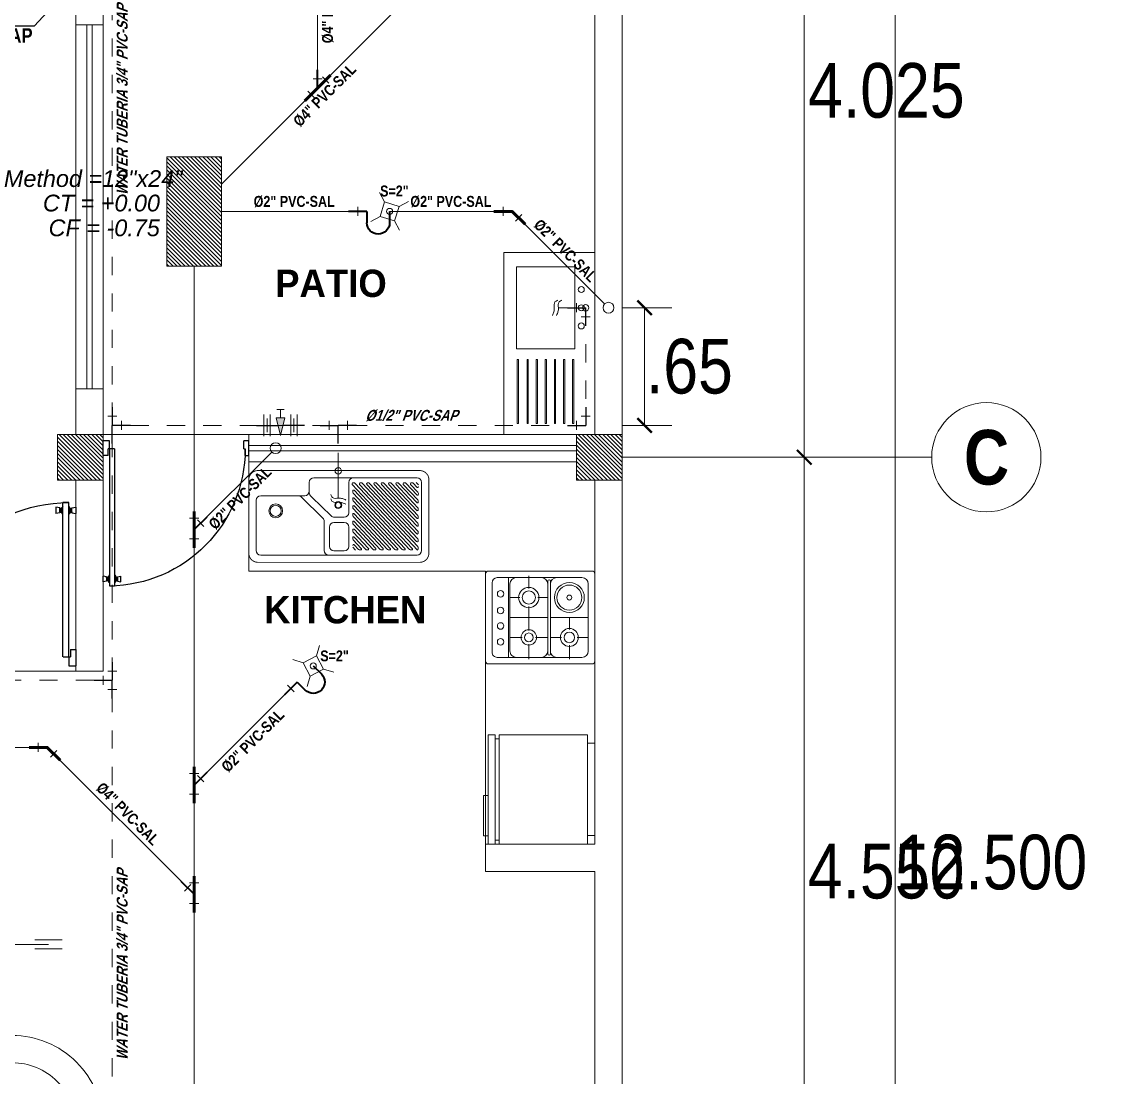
# Model space of a CAD drawing. Header units: millimetres. Extents: x 56 to 215, y 47 to 103.
# Drawn here: x 116.94 to 122.89, y 63.12 to 68.92 of the extents above; entities that cross this region are included whole.
import ezdxf
from ezdxf.enums import TextEntityAlignment as Align

# ---------------------------------------------------------------- set-up
doc = ezdxf.new("R2010")
doc.units = ezdxf.units.MM
for name, pattern in [('CONTINUA', [0]), ('DASHDOT2', [0.5, 0.25, -0.125, 0, -0.125]), ('DASHED2', [0.375, 0.25, -0.125])]:
    doc.linetypes.add(name, pattern=pattern)
for name, color, linetype, lineweight in [('A_Bloques', 56, 'Continuous', 15), ('A_Ventana', 140, 'Continuous', 9), ('E_Columna', 3, 'Continuous', 25), ('G_Ejes', 253, 'Continuous', 20), ('G_Escalera', 40, 'Continuous', 18), ('G_Proyección', 8, 'DASHED2', 15), ('G_Texto', 122, 'Continuous', 20), ('IS_Accesorios Agua', 6, 'Continuous', 20), ('IS_Accesorios Desagüe', 3, 'Continuous', 20), ('IS_Agua Fria', 140, 'DASHDOT2', 25), ('IS_Tuberia 2', 11, 'Continuous', 40), ('IS_Tuberia 4', 5, 'Continuous', 80)]:
    doc.layers.add(name, color=color, linetype=linetype, lineweight=lineweight)
for name, color, linetype in [('A_Puerta', 32, 'Continuous'), ('G_Acotación', 171, 'Continuous'), ('IS_Muro', 232, 'Continuous')]:
    doc.layers.add(name, color=color, linetype=linetype)
doc.styles.add('Acotacion', font='ARIALN.TTF')
doc.styles.add('ARIAL', font='ariali.ttf', dxfattribs={"height": 0.12})
doc.styles.add('Cotas', font='ARIALNB.TTF', dxfattribs={"height": 0.1})
doc.styles.add('Eje', font='ARIALNB.TTF', dxfattribs={"height": 0.3})
doc.styles.add('M-1', font='ARIALNB.TTF', dxfattribs={"oblique": 20})
doc.styles.add('STYLE1', font='cityb___.ttf', dxfattribs={"width": 1.05})
doc.dimstyles.new('150', dxfattribs={"dimtxt": 1, "dimasz": 0.06, "dimexe": 0.06, "dimexo": 0.08, "dimgap": 0.05, "dimtad": 2, "dimtih": 1, "dimtoh": 1, "dimzin": 1, "dimdsep": 46, "dimtxsty": 'Cotas', "dimblk": 'ARCHTICK', "dimcen": 0.25, "dimdle": 0.06, "dimclrd": 256, "dimclre": 256, "dimclrt": 5, "dimazin": 0, "dimtp": 0.2, "dimtm": 0.2, "dimtfac": 1, "dimtix": 1, "dimtmove": 1, "dimatfit": 0, "dimfxl": 0.06, "dimtolj": 1, "dimtzin": 1, "dimarcsym": 0})
doc.dimstyles.new('Lenin_50', dxfattribs={"dimtxt": 0.3, "dimasz": 0.08, "dimexe": 0.15, "dimexo": 0.2, "dimgap": 0.03, "dimtad": 2, "dimtih": 1, "dimtoh": 1, "dimlfac": -1, "dimzin": 4, "dimdsep": 46, "dimtxsty": 'Acotacion', "dimblk": 'ARCHTICK', "dimcen": 0.08, "dimclrd": 256, "dimclre": 256, "dimclrt": 4, "dimazin": 1, "dimtm": 1e-09, "dimtfac": 1, "dimtmove": 2, "dimatfit": 2, "dimfxl": 1, "dimtolj": 1, "dimlwd": 13, "dimlwe": 18, "dimarcsym": 0})
pattern_1 = [(135, (229.378861, -21.810414), (0.0112253202, 0.0112253202), [])]

# ---------------------------------------------------------------- blocks, each defined once
blk = doc.blocks.new('Cocina 4H')
at = {"ltscale": 0.5}
for p, q in [((-0.24, 0.6), (0.24, 0.6)), ((-0.255, 0.585), (-0.255, 0.015)), ((-0.184, 0.564), (0.184, 0.564)), ((-0.1095, 0.564), (-0.1095, 0.5032)), ((0, 0.3563), (0, 0.564)), ((0.255, 0.585), (0.255, 0.015)), ((-0.219, 0.529), (-0.219, 0.064)), ((0.219, 0.529), (0.219, 0.064)), ((-0.1525, 0.4602), (-0.2282, 0.4602)), ((-0.1095, 0.4171), (-0.1095, 0.3563)), ((0, 0.4602), (-0.0665, 0.4602)), ((0.2004, 0.3413), (-0.2004, 0.3413)), ((0.1996, 0.3563), (-0.1996, 0.3563)), ((-0.1095, 0.2747), (-0.1095, 0.3413)), ((0, 0.1337), (0, 0.3413)), ((0.1095, 0.2871), (0.1095, 0.3413)), ((-0.1467, 0.2375), (-0.2282, 0.2375)), ((-0.1095, 0.1337), (-0.1095, 0.2003)), ((0, 0.2375), (-0.0723, 0.2375)), ((0, 0.2375), (0.0599, 0.2375)), ((0.1095, 0.1337), (0.1095, 0.1879)), ((0.1591, 0.2375), (0.2282, 0.2375)), ((-0.219, 0.1262), (0.219, 0.1262)), ((-0.184, 0.1337), (0.184, 0.1337)), ((-0.24, 0), (0.24, 0)), ((-0.191, 0.036), (0.191, 0.036))]:
    blk.add_line(p, q, dxfattribs=at)
for centre, radius in [((0.1095, 0.4602), 0.0821), ((-0.1095, 0.4602), 0.0492), ((-0.1095, 0.4602), 0.0289), ((0.1095, 0.4602), 0.0686), ((0.1095, 0.4602), 0.0135), ((-0.1095, 0.2375), 0.0424), ((-0.1095, 0.2375), 0.0244), ((0.1095, 0.2375), 0.0558), ((0.1095, 0.2375), 0.0364), ((-0.1336, 0.0827), 0.018), ((-0.0466, 0.0827), 0.018), ((0.0389, 0.0827), 0.018), ((0.1305, 0.0827), 0.018)]:
    blk.add_circle(centre, radius, dxfattribs=at)
for centre, radius, start, end in [((-0.24, 0.585), 0.015, 90.00015, 180.00015), ((0.24, 0.585), 0.015, 0.00015, 90.00015), ((-0.184, 0.529), 0.035, 90.00015, 180.00015), ((0.184, 0.529), 0.035, 0.00015, 90.00015), ((-0.184, 0.3913), 0.035, 180.00015, 270.00015), ((0.184, 0.3913), 0.035, 270.00015, 0.00015), ((-0.184, 0.3063), 0.035, 90.00015, 180.00015), ((-0.1994, 0.3488), 0.00753, 91.75044, 262.12144), ((0.184, 0.3063), 0.035, 0.00015, 90.00015), ((0.1994, 0.3488), 0.00753, 277.87887, 88.24987), ((-0.184, 0.1687), 0.035, 180.00015, 270.00015), ((0.184, 0.1687), 0.035, 270.00015, 0.00015), ((-0.191, 0.064), 0.028, 180.00015, 270.00015), ((0.191, 0.064), 0.028, 270.00015, 0.00015), ((-0.24, 0.015), 0.015, 180.00015, 270.00015), ((0.24, 0.015), 0.015, 270.00015, 0.00015)]:
    blk.add_arc(centre, radius, start, end, dxfattribs=at)
blk = doc.blocks.new('Lavatorio Cocina')
at = {"lineweight": 13}
for p, q in [((-0.4544, 0.065), (-0.4544, 0.4389)), ((-0.4367, 0.4251), (-0.4245, 0.4382)), ((-0.4338, 0.3854), (-0.3939, 0.4281)), ((-0.4337, 0.3427), (-0.3539, 0.4281)), ((-0.4336, 0.3), (-0.3139, 0.4281)), ((-0.4335, 0.2573), (-0.2739, 0.4281)), ((-0.4334, 0.2146), (-0.2339, 0.4281)), ((-0.4332, 0.1719), (-0.1939, 0.4281)), ((-0.4331, 0.1292), (-0.1539, 0.4281)), ((-0.433, 0.0866), (-0.1139, 0.4281)), ((-0.4312, 0.0671), (-0.089, 0.4334)), ((-0.4294, 0.4639), (-0.079, 0.4639)), ((-0.428, 0.413), (-0.409, 0.4334)), ((-0.4279, 0.3703), (-0.369, 0.4334)), ((-0.4277, 0.3277), (-0.329, 0.4334)), ((-0.4276, 0.285), (-0.289, 0.4334)), ((-0.4275, 0.2423), (-0.249, 0.4334)), ((-0.4274, 0.1996), (-0.209, 0.4334)), ((-0.4273, 0.1569), (-0.169, 0.4334)), ((-0.4271, 0.1142), (-0.129, 0.4334)), ((-0.4026, 0.0763), (-0.0739, 0.4281)), ((-0.4017, 0.4365), (-0.3975, 0.4365)), ((-0.3617, 0.4365), (-0.3575, 0.4365)), ((-0.3217, 0.4365), (-0.3175, 0.4365)), ((-0.2817, 0.4365), (-0.2775, 0.4365)), ((-0.2417, 0.4365), (-0.2375, 0.4365)), ((-0.2017, 0.4365), (-0.1975, 0.4365)), ((-0.1617, 0.4365), (-0.1575, 0.4365)), ((-0.1217, 0.4365), (-0.1175, 0.4365)), ((-0.0817, 0.4365), (-0.0775, 0.4365)), ((-0.079, 0.4639), (0.1377, 0.4639)), ((-0.054, 0.4389), (-0.054, 0.2724)), ((0.1627, 0.4389), (0.1627, 0.3907)), ((-0.4365, 0.3737), (-0.4365, 0.3785)), ((-0.3875, 0.071), (-0.0845, 0.3954)), ((-0.3626, 0.0763), (-0.0785, 0.3804)), ((-0.0758, 0.392), (-0.0758, 0.3872)), ((0.0429, 0.2546), (0.1485, 0.3585)), ((0.0878, 0.2426), (0.2056, 0.3585)), ((0.1485, 0.3585), (0.1558, 0.3656)), ((0.1877, 0.3657), (0.2231, 0.3657)), ((0.2231, 0.3657), (0.4294, 0.3657)), ((-0.4364, 0.3311), (-0.4364, 0.3358)), ((-0.3475, 0.071), (-0.0845, 0.3526)), ((-0.3226, 0.0763), (-0.0785, 0.3375)), ((-0.3075, 0.071), (-0.0845, 0.3098)), ((-0.0758, 0.3492), (-0.0758, 0.3444)), ((-0.0758, 0.3063), (-0.0758, 0.3016)), ((0.0079, 0.3326), (-0.0018, 0.3323)), ((0.4544, 0.3407), (0.4544, 0.065)), ((-0.4363, 0.2884), (-0.4363, 0.2931)), ((-0.4362, 0.2457), (-0.4362, 0.2504)), ((-0.2826, 0.0763), (-0.0785, 0.2947)), ((-0.2675, 0.071), (-0.0845, 0.2669)), ((-0.2426, 0.0763), (-0.0785, 0.2519)), ((-0.0758, 0.2635), (-0.0758, 0.2587)), ((-0.029, 0.2474), (0.0254, 0.2474)), ((-0.436, 0.203), (-0.4361, 0.2078)), ((-0.2275, 0.071), (-0.0845, 0.2241)), ((-0.2026, 0.0763), (-0.0785, 0.2091)), ((-0.1875, 0.071), (-0.0845, 0.1813)), ((-0.0758, 0.2207), (-0.0758, 0.2159)), ((-0.0546, 0.1936), (-0.0546, 0.0877)), ((-0.0296, 0.2186), (0.0271, 0.2186)), ((0.0521, 0.1936), (0.0521, 0.0877)), ((0.0803, 0.2248), (0.0803, 0.065)), ((-0.4359, 0.1603), (-0.4359, 0.1651)), ((-0.4358, 0.1176), (-0.4358, 0.1224)), ((-0.1626, 0.0763), (-0.0785, 0.1663)), ((-0.1475, 0.071), (-0.0845, 0.1385)), ((-0.1226, 0.0763), (-0.0785, 0.1235)), ((-0.0758, 0.1779), (-0.0758, 0.1731)), ((-0.0758, 0.1351), (-0.0758, 0.1303)), ((-0.4357, 0.0728), (-0.4357, 0.0797)), ((-0.4305, 0.0678), (-0.4307, 0.0678)), ((-0.3948, 0.0678), (-0.399, 0.0678)), ((-0.3548, 0.0678), (-0.359, 0.0678)), ((-0.3148, 0.0678), (-0.319, 0.0678)), ((-0.2748, 0.0678), (-0.279, 0.0678)), ((-0.2348, 0.0678), (-0.239, 0.0678)), ((-0.1948, 0.0678), (-0.199, 0.0678)), ((-0.1548, 0.0678), (-0.159, 0.0678)), ((-0.1148, 0.0678), (-0.119, 0.0678)), ((-0.1075, 0.071), (-0.0845, 0.0957)), ((-0.0912, 0.0671), (-0.0758, 0.0835)), ((-0.0296, 0.0627), (0.0271, 0.0627)), ((0.0553, 0.04), (-0.4294, 0.04)), ((0.4294, 0.04), (0.0553, 0.04))]:
    blk.add_line(p, q, dxfattribs=at)
at = {"lineweight": 13, "const_width": 0.005}
blk.add_lwpolyline([(0.4944, 0.4539), (0.4944, 0.05, -0.414214), (0.4444, 0), (-0.4444, 0, -0.414214), (-0.4944, 0.05), (-0.4944, 0.4539, -0.414214), (-0.4444, 0.5039), (0.4444, 0.5039, -0.414214)], format="xyb", close=True, dxfattribs=at)
at = {"lineweight": 13}
for centre, radius in [((0.0033, 0.3142), 0.0189), ((0.0033, 0.3142), 0.0154), ((0.347, 0.2827), 0.0378), ((0.347, 0.2827), 0.0307)]:
    blk.add_circle(centre, radius, dxfattribs=at)
for centre, radius, start, end in [((-0.4294, 0.4389), 0.025, 90, 180), ((-0.4017, 0.4265), 0.01, 90, 136.94653), ((-0.3975, 0.4315), 0.005, 316.94653, 90), ((-0.3863, 0.4364), 0.0001, 316.94653, 90), ((-0.3617, 0.4265), 0.01, 90, 136.94653), ((-0.3575, 0.4315), 0.005, 316.94653, 90), ((-0.3217, 0.4265), 0.01, 90, 136.94653), ((-0.3175, 0.4315), 0.005, 316.94653, 90), ((-0.2817, 0.4265), 0.01, 90, 136.94653), ((-0.2775, 0.4315), 0.005, 316.94653, 90), ((-0.2417, 0.4265), 0.01, 90, 136.94653), ((-0.2375, 0.4315), 0.005, 316.94653, 90), ((-0.2017, 0.4265), 0.01, 90, 136.94653), ((-0.1975, 0.4315), 0.005, 316.94653, 90), ((-0.1617, 0.4265), 0.01, 90, 136.94653), ((-0.1575, 0.4315), 0.005, 316.94653, 90), ((-0.1217, 0.4265), 0.01, 90, 136.94653), ((-0.1175, 0.4315), 0.005, 316.94653, 90), ((-0.0817, 0.4265), 0.01, 90, 136.94653), ((-0.079, 0.4389), 0.025, 0, 90), ((-0.0775, 0.4315), 0.005, 316.94653, 90), ((0.1377, 0.4389), 0.025, 0, 90), ((-0.4316, 0.4164), 0.005, 180.16082, 316.94653), ((-0.4265, 0.3785), 0.01, 136.94653, 180.16082), ((-0.4315, 0.3738), 0.005, 180.16082, 316.94653), ((-0.0808, 0.392), 0.005, 0, 136.94653), ((-0.0858, 0.3872), 0.01, 316.94653, 0), ((0.1383, 0.3835), 0.025, 314.52804, 8.29076), ((0.1877, 0.3907), 0.025, 180, 188.29076), ((0.1877, 0.3907), 0.025, 180, 270), ((0.2231, 0.3407), 0.025, 90, 134.52804), ((0.4294, 0.3407), 0.025, 0, 90), ((-0.4264, 0.3358), 0.01, 136.94653, 180.16082), ((-0.4314, 0.3311), 0.005, 180.16082, 316.94653), ((-0.4263, 0.2932), 0.01, 136.94653, 180.16082), ((-0.0808, 0.3492), 0.005, 0, 136.94653), ((-0.0808, 0.3063), 0.005, 0, 136.94653), ((-0.0858, 0.3444), 0.01, 316.94653, 0), ((-0.0858, 0.3016), 0.01, 316.94653, 0), ((-0.4313, 0.2884), 0.005, 180.16082, 316.94653), ((-0.4262, 0.2505), 0.01, 136.94653, 180.16082), ((-0.4312, 0.2457), 0.005, 180.16082, 316.94653), ((-0.0808, 0.2635), 0.005, 0, 136.94653), ((-0.0858, 0.2587), 0.01, 316.94653, 0), ((-0.029, 0.2724), 0.025, 180, 270), ((0.0254, 0.2724), 0.025, 270, 314.52804), ((0.1053, 0.2248), 0.025, 134.52804, 180), ((-0.4261, 0.2078), 0.01, 136.94653, 180.16082), ((-0.431, 0.203), 0.005, 180.16082, 316.94653), ((-0.0808, 0.2207), 0.005, 0, 136.94653), ((-0.0808, 0.1779), 0.005, 0, 136.94653), ((-0.0858, 0.2159), 0.01, 316.94653, 0), ((-0.0296, 0.1936), 0.025, 90, 180), ((0.0271, 0.1936), 0.025, 0, 90), ((-0.4259, 0.1651), 0.01, 136.94653, 180.16082), ((-0.4309, 0.1603), 0.005, 180.16082, 316.94653), ((-0.4258, 0.1224), 0.01, 136.94653, 180.16082), ((-0.0808, 0.1351), 0.005, 0, 136.94653), ((-0.0858, 0.1731), 0.01, 316.94653, 0), ((-0.0858, 0.1303), 0.01, 316.94653, 0), ((-0.4294, 0.065), 0.025, 180, 270), ((-0.4308, 0.1176), 0.005, 180.16082, 316.94653), ((-0.4257, 0.0797), 0.01, 136.94653, 180.16082), ((-0.4307, 0.0728), 0.005, 180.16082, 270), ((-0.399, 0.0728), 0.005, 136.94653, 270), ((-0.3948, 0.0778), 0.01, 270, 316.94653), ((-0.359, 0.0728), 0.005, 136.94653, 270), ((-0.3548, 0.0778), 0.01, 270, 316.94653), ((-0.319, 0.0728), 0.005, 136.94653, 270), ((-0.3148, 0.0778), 0.01, 270, 316.94653), ((-0.279, 0.0728), 0.005, 136.94653, 270), ((-0.2748, 0.0778), 0.01, 270, 316.94653), ((-0.239, 0.0728), 0.005, 136.94653, 270), ((-0.2348, 0.0778), 0.01, 270, 316.94653), ((-0.199, 0.0728), 0.005, 136.94653, 270), ((-0.1948, 0.0778), 0.01, 270, 316.94653), ((-0.159, 0.0728), 0.005, 136.94653, 270), ((-0.1548, 0.0778), 0.01, 270, 316.94653), ((-0.119, 0.0728), 0.005, 136.94653, 270), ((-0.1148, 0.0778), 0.01, 270, 316.94653), ((-0.0808, 0.0923), 0.005, 0, 136.94653), ((-0.0296, 0.0877), 0.025, 180, 270), ((0.0271, 0.0877), 0.025, 270, 0), ((0.0553, 0.065), 0.025, 270, 0), ((0.4294, 0.065), 0.025, 270, 0)]:
    blk.add_arc(centre, radius, start, end, dxfattribs=at)
blk = doc.blocks.new('Refrigerador 01')
at = {"ltscale": 0.25}
for p, q in [((0.0405, 0.2982), (0.0405, -0.3018)), ((0.5248, 0.2982), (0.0405, 0.2982)), ((0.5247, -0.3018), (0.5248, 0.2982)), ((0.5467, -0.3018), (0.5467, 0.2982)), ((0.5852, 0.2982), (0.5467, 0.2982)), ((0.5852, 0.2982), (0.5852, -0.3018)), ((0.5852, -0.3018), (0.5852, 0.2982)), ((0, 0.2538), (0, -0.2538)), ((0.0405, 0.2538), (0, 0.2538)), ((0.5467, 0.2766), (0.5247, 0.2766)), ((0.6112, -0.0338), (0.5852, -0.0338)), ((0.6112, -0.2562), (0.6112, -0.0338)), ((0, -0.2538), (0.0405, -0.2538)), ((0.5467, -0.2803), (0.5247, -0.2803)), ((0.6112, -0.2562), (0.5852, -0.2562)), ((0.0405, -0.3018), (0.5247, -0.3018)), ((0.5467, -0.3018), (0.5852, -0.3018))]:
    blk.add_line(p, q, dxfattribs=at)
blk = doc.blocks.new('Puerta 02')
for p, q in [((0.0436, 0.9463), (0.0784, 0.9463)), ((0.0436, 0.005), (0.0436, 0.9463)), ((0.0784, 0.005), (0.0784, 0.9463)), ((0.0239, 0.9132), (0, 0.918)), ((0, 0.918), (0, 0.8782)), ((0.0239, 0.883), (0, 0.8782)), ((0.0239, 0.9068), (0.0239, 0.9132)), ((0.0277, 0.9068), (0.0239, 0.9068)), ((0.0239, 0.8893), (0.0239, 0.9068)), ((0.0277, 0.8893), (0.0239, 0.8893)), ((0.0239, 0.8893), (0.0239, 0.883)), ((0.0317, 0.9092), (0.0277, 0.9092)), ((0.0277, 0.9068), (0.0277, 0.9092)), ((0.0277, 0.8893), (0.0277, 0.9068)), ((0.0277, 0.8893), (0.0277, 0.8869)), ((0.0317, 0.8869), (0.0277, 0.8869)), ((0.0317, 0.9092), (0.0317, 0.9124)), ((0.0357, 0.9124), (0.0317, 0.9124)), ((0.0317, 0.8869), (0.0317, 0.9092)), ((0.0317, 0.8869), (0.0317, 0.8838)), ((0.0357, 0.8838), (0.0317, 0.8838)), ((0.042, 0.9243), (0.0357, 0.9124)), ((0.0357, 0.8838), (0.0357, 0.9124)), ((0.042, 0.8718), (0.0357, 0.8838)), ((0.042, 0.8718), (0.042, 0.9243)), ((0.0436, 0.9243), (0.042, 0.9243)), ((0.0436, 0.8718), (0.042, 0.8718)), ((0.0784, 0.9243), (0.08, 0.9243)), ((0.0784, 0.8718), (0.08, 0.8718)), ((0.0789, 0.8981), (0.0789, 0.8981)), ((0.0789, 0.8981), (0.0789, 0.8981)), ((0.08, 0.8718), (0.08, 0.9243)), ((0.08, 0.9243), (0.0863, 0.9124)), ((0.08, 0.8718), (0.0863, 0.8838)), ((0.0863, 0.8838), (0.0863, 0.9124)), ((0.0863, 0.9124), (0.0903, 0.9124)), ((0.0863, 0.8838), (0.0903, 0.8838)), ((0.0903, 0.9092), (0.0903, 0.9124)), ((0.0903, 0.9092), (0.0943, 0.9092)), ((0.0903, 0.8869), (0.0903, 0.9092)), ((0.0903, 0.8869), (0.0943, 0.8869)), ((0.0903, 0.8869), (0.0903, 0.8838)), ((0.0943, 0.9068), (0.0943, 0.9092)), ((0.0943, 0.8893), (0.0943, 0.9068)), ((0.0943, 0.9068), (0.0983, 0.9068)), ((0.0943, 0.8893), (0.0943, 0.8869)), ((0.0943, 0.8893), (0.0983, 0.8893)), ((0.0983, 0.9132), (0.1221, 0.918)), ((0.0983, 0.9068), (0.0983, 0.9132)), ((0.0983, 0.8893), (0.0983, 0.9068)), ((0.0983, 0.8893), (0.0983, 0.883)), ((0.0983, 0.883), (0.1221, 0.8782)), ((0.1221, 0.918), (0.1221, 0.8782)), ((0, 0.05), (0, -0.05)), ((0.0336, 0.05), (0, 0.05)), ((0.0336, 0.05), (0.0336, 0.005)), ((0.0436, 0.005), (0.0336, 0.005)), ((0.0783, 0.005), (0.0433, 0.005)), ((0.0436, 0.005), (0.0436, -0.05)), ((0.965, 0.005), (0.975, 0.005)), ((0.965, 0.005), (0.965, -0.05)), ((0.975, 0.05), (0.975, 0.005)), ((0.975, 0.05), (1, 0.05)), ((1, 0.05), (1, -0.05)), ((0.0436, -0.05), (0, -0.05)), ((1, -0.05), (0.965, -0.05))]:
    blk.add_line(p, q)
blk.add_arc((0.0336, 0.005), 0.9414, 0, 89.39134)
blk = doc.blocks.new('SGFDF')
at = {"lineweight": 20}
for p, q in [((0.061, -0.1153), (0.061, -0.1223)), ((0.411, -0.1153), (0.061, -0.1153)), ((0.411, -0.1153), (0.411, -0.1223)), ((0.921, -0.11), (0.471, -0.11)), ((0.471, -0.11), (0.471, -0.4305)), ((0.921, -0.11), (0.921, -0.4305)), ((0.411, -0.1223), (0.061, -0.1223)), ((0.061, -0.1653), (0.061, -0.1723)), ((0.411, -0.1653), (0.061, -0.1653)), ((0.411, -0.1723), (0.061, -0.1723)), ((0.411, -0.1653), (0.411, -0.1723)), ((0.061, -0.2153), (0.061, -0.2223)), ((0.411, -0.2153), (0.061, -0.2153)), ((0.411, -0.2223), (0.061, -0.2223)), ((0.411, -0.2153), (0.411, -0.2223)), ((0.411, -0.2653), (0.061, -0.2653)), ((0.061, -0.2653), (0.061, -0.2723)), ((0.411, -0.2723), (0.061, -0.2723)), ((0.411, -0.2653), (0.411, -0.2723)), ((0.411, -0.3153), (0.061, -0.3153)), ((0.061, -0.3153), (0.061, -0.3223)), ((0.411, -0.3223), (0.061, -0.3223)), ((0.411, -0.3153), (0.411, -0.3223)), ((0.061, -0.3653), (0.061, -0.3723)), ((0.411, -0.3653), (0.061, -0.3653)), ((0.411, -0.3723), (0.061, -0.3723)), ((0.411, -0.3653), (0.411, -0.3723)), ((0.411, -0.4188), (0.061, -0.4188)), ((0.061, -0.4188), (0.061, -0.4258)), ((0.411, -0.4258), (0.061, -0.4258)), ((0.411, -0.4188), (0.411, -0.4258)), ((0.921, -0.4305), (0.471, -0.4305))]:
    blk.add_line(p, q, dxfattribs=at)
blk.add_lwpolyline([(0, -0.5), (1, -0.5), (1, 0), (0, 0)], close=True)
for centre in [(0.596, -0.0744), (0.696, -0.0744), (0.796, -0.0744)]:
    blk.add_circle(centre, 0.0163, dxfattribs=at)
blk = doc.blocks.new('Eri')
blk.add_line((-1.7, 0), (0, 0))
blk.add_circle((-2, 0), 0.3)
at = {"color": 1, "style": 'Eje', "flags": 4}
blk.add_attdef('H', text='', height=0.3, dxfattribs=at).set_placement((-2, 0), align=Align.MIDDLE_CENTER)
blk = doc.blocks.new('_ArchTick')
at = {"color": 0, "linetype": 'ByBlock', "const_width": 0.15}
blk.add_lwpolyline([(-0.5, -0.5), (0.5, 0.5)], dxfattribs=at)
blk = doc.blocks.new('*D721')
at = {"layer": 'Defpoints', "color": 0, "transparency": 16777216}
for p in [(120.2328, 70.5529), (121.7328, 70.5529), (120.2328, 58.0529)]:
    blk.add_point(p, dxfattribs=at)
at = {"layer": 'G_Acotación', "lineweight": 18, "transparency": 16777216}
for p, q in [((120.4328, 70.5529), (121.8828, 70.5529)), ((120.4328, 58.0529), (121.8828, 58.0529))]:
    blk.add_line(p, q, dxfattribs=at)
at = {"layer": 'G_Acotación', "lineweight": 13, "transparency": 16777216}
blk.add_line((121.7328, 58.0529), (121.7328, 70.5529), dxfattribs=at)
at = {"layer": 'G_Acotación', "lineweight": 13, "transparency": 16777216, "xscale": 0.08, "yscale": 0.08, "zscale": 0.08}
for p, rotation in [((121.7328, 70.5529), 90), ((121.7328, 58.0529), 270)]:
    blk.add_blockref('_ArchTick', p, dxfattribs=dict(at, rotation=rotation))
at = {"layer": 'G_Acotación', "color": 4, "lineweight": 5, "transparency": 16777216, "insert": (122.2615, 64.3029), "char_height": 0.3, "attachment_point": 5, "style": 'Acotacion'}
blk.add_mtext('\\A1;12.500', dxfattribs=at)
blk = doc.blocks.new('*D723')
at = {"layer": 'Defpoints', "color": 0, "transparency": 16777216}
for p in [(120.2328, 66.5279), (121.2328, 66.5279), (120.2328, 61.9779)]:
    blk.add_point(p, dxfattribs=at)
at = {"layer": 'G_Acotación', "lineweight": 18, "transparency": 16777216}
for p, q in [((120.4328, 66.5279), (121.3828, 66.5279)), ((120.4328, 61.9779), (121.3828, 61.9779))]:
    blk.add_line(p, q, dxfattribs=at)
at = {"layer": 'G_Acotación', "lineweight": 13, "transparency": 16777216}
blk.add_line((121.2328, 61.9779), (121.2328, 66.5279), dxfattribs=at)
at = {"layer": 'G_Acotación', "lineweight": 13, "transparency": 16777216, "xscale": 0.08, "yscale": 0.08, "zscale": 0.08}
for p, rotation in [((121.2328, 66.5279), 90), ((121.2328, 61.9779), 270)]:
    blk.add_blockref('_ArchTick', p, dxfattribs=dict(at, rotation=rotation))
at = {"layer": 'G_Acotación', "color": 4, "lineweight": 5, "transparency": 16777216, "insert": (121.6824, 64.2529), "char_height": 0.3, "attachment_point": 5, "style": 'Acotacion'}
blk.add_mtext('\\A1;4.550', dxfattribs=at)
blk = doc.blocks.new('*D724')
at = {"layer": 'Defpoints', "color": 0, "transparency": 16777216}
for p in [(120.2328, 70.5529), (121.2328, 70.5529), (120.2328, 66.5279)]:
    blk.add_point(p, dxfattribs=at)
at = {"layer": 'G_Acotación', "lineweight": 18, "transparency": 16777216}
for p, q in [((120.4328, 70.5529), (121.3828, 70.5529)), ((120.4328, 66.5279), (121.3828, 66.5279))]:
    blk.add_line(p, q, dxfattribs=at)
at = {"layer": 'G_Acotación', "lineweight": 13, "transparency": 16777216}
blk.add_line((121.2328, 66.5279), (121.2328, 70.5529), dxfattribs=at)
at = {"layer": 'G_Acotación', "lineweight": 13, "transparency": 16777216, "xscale": 0.08, "yscale": 0.08, "zscale": 0.08}
for p, rotation in [((121.2328, 70.5529), 90), ((121.2328, 66.5279), 270)]:
    blk.add_blockref('_ArchTick', p, dxfattribs=dict(at, rotation=rotation))
at = {"layer": 'G_Acotación', "color": 4, "lineweight": 5, "transparency": 16777216, "insert": (121.6838, 68.5404), "char_height": 0.3, "attachment_point": 5, "style": 'Acotacion'}
blk.add_mtext('\\A1;4.025', dxfattribs=at)
blk = doc.blocks.new('Subida desague')
blk.add_circle((0, 0), 0.05)
blk = doc.blocks.new('Sumidero')
at = {"lineweight": 20}
for p, q in [((-0.1038, 0.1801), (-0.0519, 0.1526)), ((0.0551, 0.2288), (0.0276, 0.1769)), ((-0.0276, 0.0731), (-0.0551, 0.0212)), ((0.0519, 0.0974), (0.1038, 0.0699)), ((-0.025, -0.05), (0.025, -0.05))]:
    blk.add_line(p, q, dxfattribs=at)
at = {"lineweight": 40}
for p, q in [((0, 0.125), (-0.0625, 0.125)), ((0, 0), (-0.0625, 0)), ((0, 0), (0, -0.1))]:
    blk.add_line(p, q, dxfattribs=at)
at = {"lineweight": 20}
blk.add_lwpolyline([(-0.0276, 0.0731), (0.0519, 0.0974), (0.0276, 0.1769), (-0.0519, 0.1526)], close=True, dxfattribs=at)
blk.add_circle((0, 0.125), 0.0165, dxfattribs=at)
at = {"lineweight": 40}
blk.add_arc((-0.0625, 0.0625), 0.0625, 90, 270, dxfattribs=at)
blk = doc.blocks.new('Yee simple 4-2')
at = {"lineweight": 40}
blk.add_line((0, 0), (0.0707, 0.0707), dxfattribs=at)
at = {"lineweight": 80}
blk.add_line((-0.1, 0), (0.1, 0), dxfattribs=at)
at = {"lineweight": 20}
for p, q in [((-0.05, -0.025), (-0.05, 0.025)), ((0.053, 0.0177), (0.0177, 0.053)), ((0.0634, -0.025), (0.0634, 0.025))]:
    blk.add_line(p, q, dxfattribs=at)
blk = doc.blocks.new('Codo 45 4')
at = {"lineweight": 20}
for p, q in [((-0.05, -0.025), (-0.05, 0.025)), ((0.053, 0.0177), (0.0177, 0.053))]:
    blk.add_line(p, q, dxfattribs=at)
at = {"lineweight": 80}
blk.add_lwpolyline([(-0.1, 0), (0, 0), (0.0707, 0.0707)], dxfattribs=at)
blk = doc.blocks.new('Subida agua')
blk.add_circle((0, 0), 0.035)
blk = doc.blocks.new('Salida agua')
blk.add_line((0, 0), (0, 0.1))
at = {"lineweight": 20}
for points in [[(-0.0272, 0.1019), (-0.0211, 0.1126), (0.0005, 0.115), (0.0151, 0.1165), (0.0281, 0.1217)], [(-0.0272, 0.0869), (-0.0211, 0.0976), (0.0005, 0.1), (0.0151, 0.1015), (0.0281, 0.1067)]]:
    blk.add_spline(points, degree=3, dxfattribs=at)
blk = doc.blocks.new('Tee')
at = {"lineweight": 30}
for p in [(0, 0.1), (-0.1, 0), (0.1, 0)]:
    blk.add_line(p, (0, 0), dxfattribs=at)
at = {"lineweight": 20}
for p, q in [((-0.05, 0.025), (-0.05, -0.025)), ((-0.025, 0.05), (0.025, 0.05)), ((0.05, 0.025), (0.05, -0.025))]:
    blk.add_line(p, q, dxfattribs=at)
blk = doc.blocks.new('Codo 90')
at = {"lineweight": 30}
for p in [(0.1, 0), (0, -0.1)]:
    blk.add_line(p, (0, 0), dxfattribs=at)
for p, q in [((0.05, 0.025), (0.05, -0.025)), ((0.025, -0.05), (-0.025, -0.05))]:
    blk.add_line(p, q)
blk = doc.blocks.new('Valvula de compuerta')
blk.add_hatch(color=256).paths.add_polyline_path([(0, -0.0732), (0.0325, 0.0547), (-0.0325, 0.0547)])
for p, q in [((-0.1225, 0.08), (-0.1225, -0.08)), ((-0.075, 0.08), (-0.075, -0.08)), ((-0.0275, 0.1161), (0.0275, 0.1161)), ((0, 0.0547), (0, 0.1161)), ((0.075, 0.08), (0.075, -0.08)), ((0.1225, 0.08), (0.1225, -0.08)), ((-0.0987, 0.05), (-0.0987, -0.05)), ((0.0987, 0.05), (0.0987, -0.05))]:
    blk.add_line(p, q)
at = {"lineweight": 30}
for p, q in [((-0.175, 0), (-0.0187, 0)), ((0.175, 0), (0.0212, 0))]:
    blk.add_line(p, q, dxfattribs=at)
blk.add_lwpolyline([(0, -0.0732), (-0.0325, 0.0547), (0.0325, 0.0547), (0, -0.0732)])
blk = doc.blocks.new('*D830')
at = {"lineweight": 18, "transparency": 16777216}
for p, q in [((117.2328, 69.2279), (111.3862, 69.2279)), ((117.2328, 57.6904), (111.3862, 57.6904))]:
    blk.add_line(p, q, dxfattribs=at)
at = {"lineweight": 13, "transparency": 16777216}
blk.add_line((111.5362, 57.6904), (111.5362, 69.2279), dxfattribs=at)
at = {"layer": 'Defpoints', "color": 0, "transparency": 16777216}
for p in [(111.5362, 69.2279), (117.4328, 69.2279), (117.4328, 57.6904)]:
    blk.add_point(p, dxfattribs=at)
at = {"lineweight": 13, "transparency": 16777216, "xscale": 0.08, "yscale": 0.08, "zscale": 0.08}
for p, rotation in [((111.5362, 69.2279), 90), ((111.5362, 57.6904), 270)]:
    blk.add_blockref('_ArchTick', p, dxfattribs=dict(at, rotation=rotation))
at = {"color": 4, "lineweight": 5, "transparency": 16777216, "insert": (111.103, 63.4591), "char_height": 0.3, "attachment_point": 5, "style": 'Acotacion'}
blk.add_mtext('\\A1;11.54', dxfattribs=at)
blk = doc.blocks.new('*D832')
at = {"lineweight": 18, "transparency": 16777216}
for p, q in [((120.2328, 67.3489), (120.506, 67.3489)), ((120.2328, 66.7029), (120.506, 66.7029))]:
    blk.add_line(p, q, dxfattribs=at)
at = {"lineweight": 13, "transparency": 16777216}
blk.add_line((120.356, 66.7029), (120.356, 67.3489), dxfattribs=at)
at = {"layer": 'Defpoints', "color": 0, "transparency": 16777216}
for p in [(120.0328, 67.3489), (120.356, 67.3489), (120.0328, 66.7029)]:
    blk.add_point(p, dxfattribs=at)
at = {"lineweight": 13, "transparency": 16777216, "xscale": 0.08, "yscale": 0.08, "zscale": 0.08}
for p, rotation in [((120.356, 67.3489), 90), ((120.356, 66.7029), 270)]:
    blk.add_blockref('_ArchTick', p, dxfattribs=dict(at, rotation=rotation))
at = {"color": 4, "lineweight": 5, "transparency": 16777216, "insert": (120.6019, 67.0259), "char_height": 0.3, "attachment_point": 5, "style": 'Acotacion'}
blk.add_mtext('\\A1;.65', dxfattribs=at)

msp = doc.modelspace()

# ---------------------------------------------------------------- hatches: boundary and pattern name
at = {"layer": 'E_Columna', "lineweight": 5}
h = msp.add_hatch(dxfattribs=at)
h.set_pattern_fill('LINE', color=256, scale=0.005, angle=45, style=0)
h.set_pattern_definition(pattern_1)
h.paths.add_polyline_path([(117.3828, 66.4029), (117.1328, 66.4029), (117.1328, 66.6529), (117.3828, 66.6529)])
h = msp.add_hatch(dxfattribs=at)
h.set_pattern_fill('LINE', color=256, scale=0.005, angle=45, style=0)
h.set_pattern_definition(pattern_1)
h.paths.add_polyline_path([(120.2328, 66.4029), (119.9828, 66.4029), (119.9828, 66.6529), (120.2328, 66.6529)])
at = {"layer": 'IS_Accesorios Desagüe', "lineweight": 5, "ltscale": 0.5}
h = msp.add_hatch(dxfattribs=at)
h.set_pattern_fill('LINE', color=1, scale=0.005, angle=45, style=0)
h.set_pattern_definition([(135, (328.132815, 37.377855), (0.0112253202, 0.0112253202), [])])
h.paths.add_polyline_path([(117.7328, 68.1779), (118.0328, 68.1779), (118.0328, 67.5779), (117.7328, 67.5779)])

# ---------------------------------------------------------------- linework, layer by layer
at = {"layer": 'A_Bloques', "lineweight": 5}
msp.add_lwpolyline([(118.1828, 66.5029), (118.1828, 65.9029), (119.4828, 65.9029), (119.4828, 64.4029), (120.0828, 64.4029)], dxfattribs=at)
at = {"layer": 'A_Puerta', "lineweight": 5}
for p, q in [((118.1828, 66.6529), (117.3828, 66.6529)), ((117.2328, 65.3529), (116.3328, 65.3529))]:
    msp.add_line(p, q, dxfattribs=at)
at = {"layer": 'A_Ventana', "color": 2, "lineweight": 5}
for p, q in [((117.2328, 68.9029), (117.3078, 68.9029)), ((117.2328, 68.9029), (117.2328, 66.9029)), ((117.3828, 68.9029), (117.3078, 68.9029)), ((117.3828, 68.9029), (117.3828, 66.9029)), ((117.2328, 66.9029), (117.3078, 66.9029)), ((117.3828, 66.9029), (117.3078, 66.9029)), ((119.9828, 66.6529), (118.1828, 66.6529)), ((118.1828, 66.6529), (118.1828, 66.5779)), ((119.9828, 66.6529), (119.9828, 66.5779)), ((118.1828, 66.5029), (118.1828, 66.5779)), ((119.9828, 66.5029), (119.9828, 66.5779)), ((119.9828, 66.5029), (118.1828, 66.5029))]:
    msp.add_line(p, q, dxfattribs=at)
at = {"layer": 'A_Ventana', "lineweight": 5}
for p, q in [((117.2928, 68.9029), (117.2928, 66.9029)), ((117.3228, 68.9029), (117.3228, 66.9029)), ((119.9828, 66.5929), (118.1828, 66.5929)), ((119.9828, 66.5629), (118.1828, 66.5629))]:
    msp.add_line(p, q, dxfattribs=at)
at = {"layer": 'E_Columna', "lineweight": 5}
for points in [[(117.3828, 66.4029), (117.1328, 66.4029), (117.1328, 66.6529), (117.3828, 66.6529)], [(120.2328, 66.4029), (119.9828, 66.4029), (119.9828, 66.6529), (120.2328, 66.6529)]]:
    msp.add_lwpolyline(points, close=True, dxfattribs=at)
at = {"layer": 'G_Escalera', "color": 3, "lineweight": 5}
for p, q in [((117.0078, 63.8779), (117.1578, 63.8779)), ((117.0078, 63.8279), (117.1578, 63.8279))]:
    msp.add_line(p, q, dxfattribs=at)
at = {"layer": 'G_Escalera', "color": 5, "lineweight": 5}
msp.add_lwpolyline([(116.8828, 63.8529), (117.0828, 63.8529), (116.8828, 63.8529), (116.6328, 63.8529), (116.3828, 63.8529), (115.6328, 63.8529), (115.3828, 63.8529), (114.8828, 63.8529), (114.8828, 64.3529)], dxfattribs=at)
at = {"layer": 'G_Proyección', "lineweight": 5, "ltscale": 0.5}
msp.add_lwpolyline([(120.2328, 70.5529), (120.2328, 70.5529), (120.2328, 57.7529, -0.414214), (119.7328, 57.2529), (114.7328, 57.2529, -0.414214), (114.2328, 57.7529), (114.2328, 70.5529), (114.2328, 70.5529), (120.2328, 70.5529), (120.2328, 70.5529)], format="xyb", close=True, dxfattribs=at)
at = {"layer": 'IS_Accesorios Desagüe', "linetype": 'CONTINUA', "lineweight": 5}
msp.add_lwpolyline([(117.7328, 68.1779), (118.0328, 68.1779), (118.0328, 67.5779), (117.7328, 67.5779)], close=True, dxfattribs=at)
at = {"layer": 'IS_Agua Fria', "lineweight": 5, "ltscale": 0.4}
for p, q in [((117.4328, 69.2279), (117.4328, 55.6205)), ((118.6739, 66.4529), (118.6739, 66.7029))]:
    msp.add_line(p, q, dxfattribs=at)
for points in [[(120.0328, 67.3489), (120.0328, 66.7029), (117.4328, 66.7029)], [(114.4328, 65.0569), (114.4328, 65.3029), (117.4328, 65.3029)]]:
    msp.add_lwpolyline(points, dxfattribs=at)
at = {"layer": 'IS_Muro', "lineweight": 5}
for points in [[(114.2328, 58.0529), (114.2328, 70.5529), (120.2328, 70.5529), (120.2328, 58.0529)], [(120.0828, 62.1029), (120.0828, 64.2529), (119.4828, 64.2529), (119.4828, 64.4029), (120.0828, 64.4029), (120.0828, 66.4029), (119.9828, 66.4029), (119.9828, 66.6529), (120.0828, 66.6529), (120.0828, 69.1529), (117.3828, 69.1529), (117.3828, 68.9029), (117.2328, 68.9029), (117.2328, 69.3029), (120.0828, 69.3029), (120.0828, 70.4029), (117.3828, 70.4029), (117.3828, 70.0029), (117.2328, 70.0029), (117.2328, 70.3029), (117.1328, 70.3029), (117.1328, 70.4029), (114.4828, 70.4029)], [(117.3828, 65.3528), (117.3828, 66.9029), (117.2328, 66.9029), (117.2328, 66.6529), (117.1328, 66.6529), (117.1328, 66.4029), (117.2328, 66.4029), (117.2328, 65.3529), (117.3828, 65.3528)]]:
    msp.add_lwpolyline(points, dxfattribs=at)
for points in [[(116.8828, 63.3529, -0.414214), (117.3828, 62.8529)], [(117.2328, 62.8529, 0.414214), (116.8828, 63.2029), (114.3828, 63.2029), (114.3828, 62.1029)]]:
    msp.add_lwpolyline(points, format="xyb", dxfattribs=at)
at = {"layer": 'IS_Tuberia 2', "lineweight": 5, "ltscale": 0.1}
for p, q in [((118.0328, 67.8779), (118.8308, 67.8779)), ((118.9558, 67.8779), (119.6288, 67.8779)), ((120.1366, 67.3701), (119.6288, 67.8779)), ((118.309, 66.5566), (117.8828, 66.1305)), ((118.4485, 65.2935), (117.8828, 64.7279))]:
    msp.add_line(p, q, dxfattribs=at)
at = {"layer": 'IS_Tuberia 4', "lineweight": 5}
for p, q in [((120.1225, 70.1175), (118.0328, 68.0279)), ((118.5603, 69.4923), (118.5603, 68.5554)), ((117.8828, 67.5779), (117.8828, 57.8529)), ((115.2582, 64.9345), (117.0762, 64.9345)), ((117.0762, 64.9345), (117.8828, 64.1279))]:
    msp.add_line(p, q, dxfattribs=at)

# ---------------------------------------------------------------- block references
at = {"layer": 'A_Bloques', "lineweight": 5, "xscale": -1, "rotation": 270}
for name, p in [('SGFDF', (120.0828, 66.6529)), ('Cocina 4H', (119.4828, 65.6479))]:
    msp.add_blockref(name, p, dxfattribs=at)
at = {"layer": 'A_Bloques', "lineweight": 5, "xscale": -1}
for name, p in [('Lavatorio Cocina', (118.6772, 65.9509)), ('Refrigerador 01', (120.0828, 64.7047))]:
    msp.add_blockref(name, p, dxfattribs=at)
at = {"layer": 'A_Puerta', "lineweight": 5, "xscale": -0.8000000000000682, "yscale": 0.8000000000000114, "zscale": 0.8, "rotation": 180}
msp.add_blockref('Puerta 02', (117.3828, 66.5779), dxfattribs=at)
at = {"layer": 'A_Puerta', "lineweight": 5, "xscale": -0.8999999999999773, "yscale": 0.8999999999999986, "zscale": 0.9}
msp.add_blockref('Puerta 02', (117.2328, 65.4279), dxfattribs=at)
at = {"layer": 'G_Ejes', "lineweight": 5}
ref = msp.add_blockref('Eri', (120.2328, 66.5279), dxfattribs=dict(at, xscale=-1))
ref.add_attrib('H', 'C', dxfattribs={"layer": '0', "color": 1, "height": 0.3, "style": 'Eje', "flags": 4}).set_placement((122.234, 66.5279), align=Align.MIDDLE_CENTER)
at = {"layer": 'IS_Accesorios Agua', "lineweight": 5}
for name, p, xscale, yscale, zscale, rotation in [('Salida agua', (120.0328, 67.3489), -1.5, 1.5, 1.5, 90), ('Subida agua', (120.0328, 67.3489), 0.5, 0.5, 0.5, 270), ('Salida agua', (118.6739, 66.4529), -1.5, 1.5, 1.5, 180), ('Subida agua', (118.6739, 66.4529), 0.5, 0.5, 0.5, 270)]:
    msp.add_blockref(name, p, dxfattribs=dict(at, xscale=xscale, yscale=yscale, zscale=zscale, rotation=rotation))
at = {"layer": 'IS_Accesorios Agua', "lineweight": 5, "xscale": -1}
for p, rotation in [((120.0328, 67.3489), 0.0002453712382077811), ((120.0328, 66.7029), 270)]:
    msp.add_blockref('Codo 90', p, dxfattribs=dict(at, rotation=rotation))
at = {"layer": 'IS_Accesorios Agua', "lineweight": 5}
for p, rotation in [((117.4328, 66.7029), 270), ((118.6739, 66.7029), 180), ((117.4328, 65.3029), 90)]:
    msp.add_blockref('Tee', p, dxfattribs=dict(at, rotation=rotation))
at = {"layer": 'IS_Accesorios Agua', "lineweight": 5, "xscale": -0.75, "yscale": 0.75, "zscale": 0.75}
msp.add_blockref('Valvula de compuerta', (118.3566, 66.7029), dxfattribs=at)
at = {"layer": 'IS_Accesorios Desagüe', "lineweight": 5}
for p, rotation in [((118.5603, 68.5554), 44.99999999996976), ((117.8828, 64.1279), 90.00000000005865)]:
    msp.add_blockref('Yee simple 4-2', p, dxfattribs=dict(at, rotation=rotation))
at = {"layer": 'IS_Accesorios Desagüe', "lineweight": 5, "xscale": -1}
for name, p, rotation in [('Sumidero', (118.8308, 67.8779), 270), ('Codo 45 4', (119.6288, 67.8779), 180), ('Yee simple 4-2', (117.8828, 66.1305), 269.9999999999413), ('Sumidero', (118.4485, 65.2935), 315), ('Codo 45 4', (117.0762, 64.9345), 180), ('Yee simple 4-2', (117.8828, 64.7279), 269.9999999999413)]:
    msp.add_blockref(name, p, dxfattribs=dict(at, rotation=rotation))
at = {"layer": 'IS_Accesorios Desagüe', "lineweight": 5, "xscale": -0.6000000000000227, "yscale": 0.5999999999999943, "zscale": 0.6, "rotation": 180}
for p in [(120.1578, 67.3489), (118.3302, 66.5779)]:
    msp.add_blockref('Subida desague', p, dxfattribs=at)

# ---------------------------------------------------------------- texts
at = {"layer": 'G_Texto', "color": 7, "lineweight": 5, "style": 'Cotas'}
for s, rotation, p in [('Ø4" PVC-SAL', 90, (118.6448, 69.0238)), ('Ø4" PVC-SAL', 45, (118.62, 68.4955)), ('Ø2" PVC-SAL', 360, (118.4317, 67.9029)), ('Ø2" PVC-SAL', 360, (119.2922, 67.9029)), ('Ø2" PVC-SAL', 315, (119.9003, 67.6417)), ('Ø2" PVC-SAL', 45, (118.1556, 66.2837)), ('Ø2" PVC-SAL', 45, (118.2254, 64.9509)), ('Ø4" PVC-SAL', 315, (117.4971, 64.5489))]:
    msp.add_text(s, height=0.06, rotation=rotation, dxfattribs=at).set_placement(p, align=Align.CENTER)
at = {"layer": 'G_Texto', "color": 2, "lineweight": 5, "style": 'M-1', "oblique": 20}
for p in [(117.5173, 68.4895), (117.5173, 63.7391)]:
    msp.add_text('WATER TUBERIA 3/4" PVC-SAP', height=0.06, rotation=90, dxfattribs=at).set_placement(p, align=Align.CENTER)
at = {"layer": 'G_Texto', "color": 7, "lineweight": 5, "style": 'Cotas'}
msp.add_text('E 1/2" PVC-SAP', height=0.08, dxfattribs=at).set_placement((116.305, 68.8042))
at = {"layer": 'G_Texto', "color": 7, "linetype": 'CONTINUA', "lineweight": 5, "style": 'ARIAL'}
for s, p in [('Method =12"x24"', (116.8378, 68.0123)), ('CT = +0.00', (117.052, 67.8779)), ('CF = -0.75', (117.0833, 67.7417))]:
    msp.add_text(s, height=0.092, dxfattribs=at).set_placement(p)
at = {"layer": 'G_Texto', "color": 7, "lineweight": 5, "style": 'Cotas'}
for p in [(118.982, 67.9601), (118.6535, 65.4072)]:
    msp.add_text('S=2"', height=0.06, dxfattribs=at).set_placement(p, align=Align.CENTER)
at = {"layer": 'G_Texto', "lineweight": 5, "ltscale": 0.2, "style": 'STYLE1'}
for s, p in [('PATIO', (118.6337, 67.4831)), ('KITCHEN', (118.7123, 65.6908))]:
    msp.add_text(s, height=0.15, rotation=360, dxfattribs=at).set_placement(p, align=Align.MIDDLE)
at = {"layer": 'G_Texto', "color": 2, "lineweight": 5, "style": 'M-1', "oblique": 20}
msp.add_text('Ø1/2" PVC-SAP', height=0.06, dxfattribs=at).set_placement((119.0746, 66.7279), align=Align.CENTER)

# ---------------------------------------------------------------- dimensions: what is measured, and where the dimension line sits
at = {"lineweight": 5}
for base, p1, p2, picture, middle in [((111.5362, 69.2279), (117.4328, 57.6904), (117.4328, 69.2279), '*D830', (111.103, 63.4591)), ((120.356, 67.3489), (120.0328, 66.7029), (120.0328, 67.3489), '*D832', (120.6019, 67.0259))]:
    dim = msp.add_linear_dim(base=base, p1=p1, p2=p2, angle=90, dimstyle='Lenin_50', override={"dimfxl": 0.06}, dxfattribs=at)
    dim.commit()
    dim.dimension.update_dxf_attribs({"geometry": picture, "text_midpoint": middle})
at = {"layer": 'G_Acotación', "lineweight": 5}
for base, p1, p2, picture, middle in [((121.7328, 70.5529), (120.2328, 58.0529), (120.2328, 70.5529), '*D721', (122.2615, 64.3029)), ((121.2328, 70.5529), (120.2328, 66.5279), (120.2328, 70.5529), '*D724', (121.6838, 68.5404)), ((121.2328, 66.5279), (120.2328, 61.9779), (120.2328, 66.5279), '*D723', (121.6824, 64.2529))]:
    dim = msp.add_linear_dim(base=base, p1=p1, p2=p2, angle=90, dimstyle='Lenin_50', override={"dimdec": 3, "dimfxl": 0.06}, dxfattribs=at)
    dim.commit()
    dim.dimension.update_dxf_attribs({"geometry": picture, "text_midpoint": middle})

# ---------------------------------------------------------------- leaders
at = {"layer": 'G_Texto', "color": 7, "lineweight": 5}
msp.add_leader([(117.296, 69.2149), (117.0042, 68.8957), (115.9729, 68.8957)], dimstyle='150', override={"dimasz": 0.15, "dimgap": 0.08, "dimtad": 0, "dimldrblk": 'ClosedBlank'}, dxfattribs=at)

doc.saveas('drawing.dxf')
